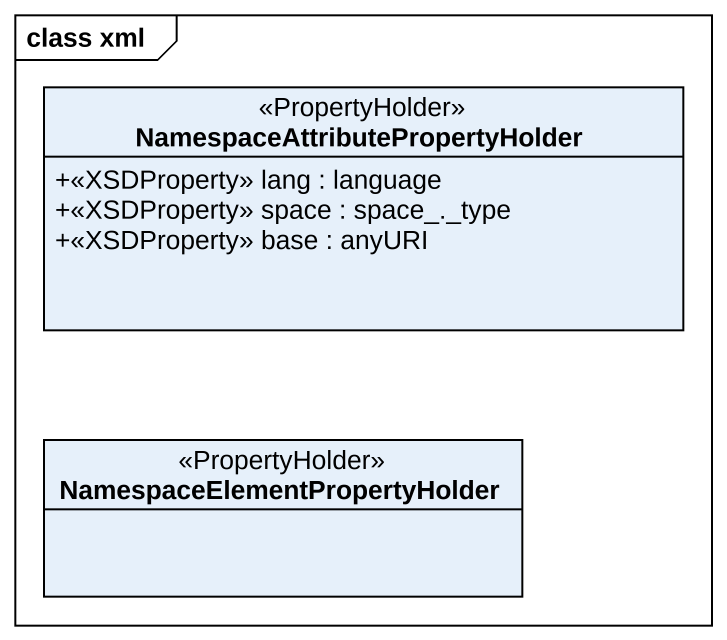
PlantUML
@startuml
mainframe class xml
hide circle
hide empty members
skinparam classAttributeIconSize 0
class "NamespaceAttributePropertyHolder" as NamespaceAttributePropertyHo <<PropertyHolder>> {
  +<<XSDProperty>> lang : language
  +<<XSDProperty>> space : space_._type
  +<<XSDProperty>> base : anyURI
}
class "NamespaceElementPropertyHolder" as NamespaceElementPropertyHold <<PropertyHolder>>
@enduml
